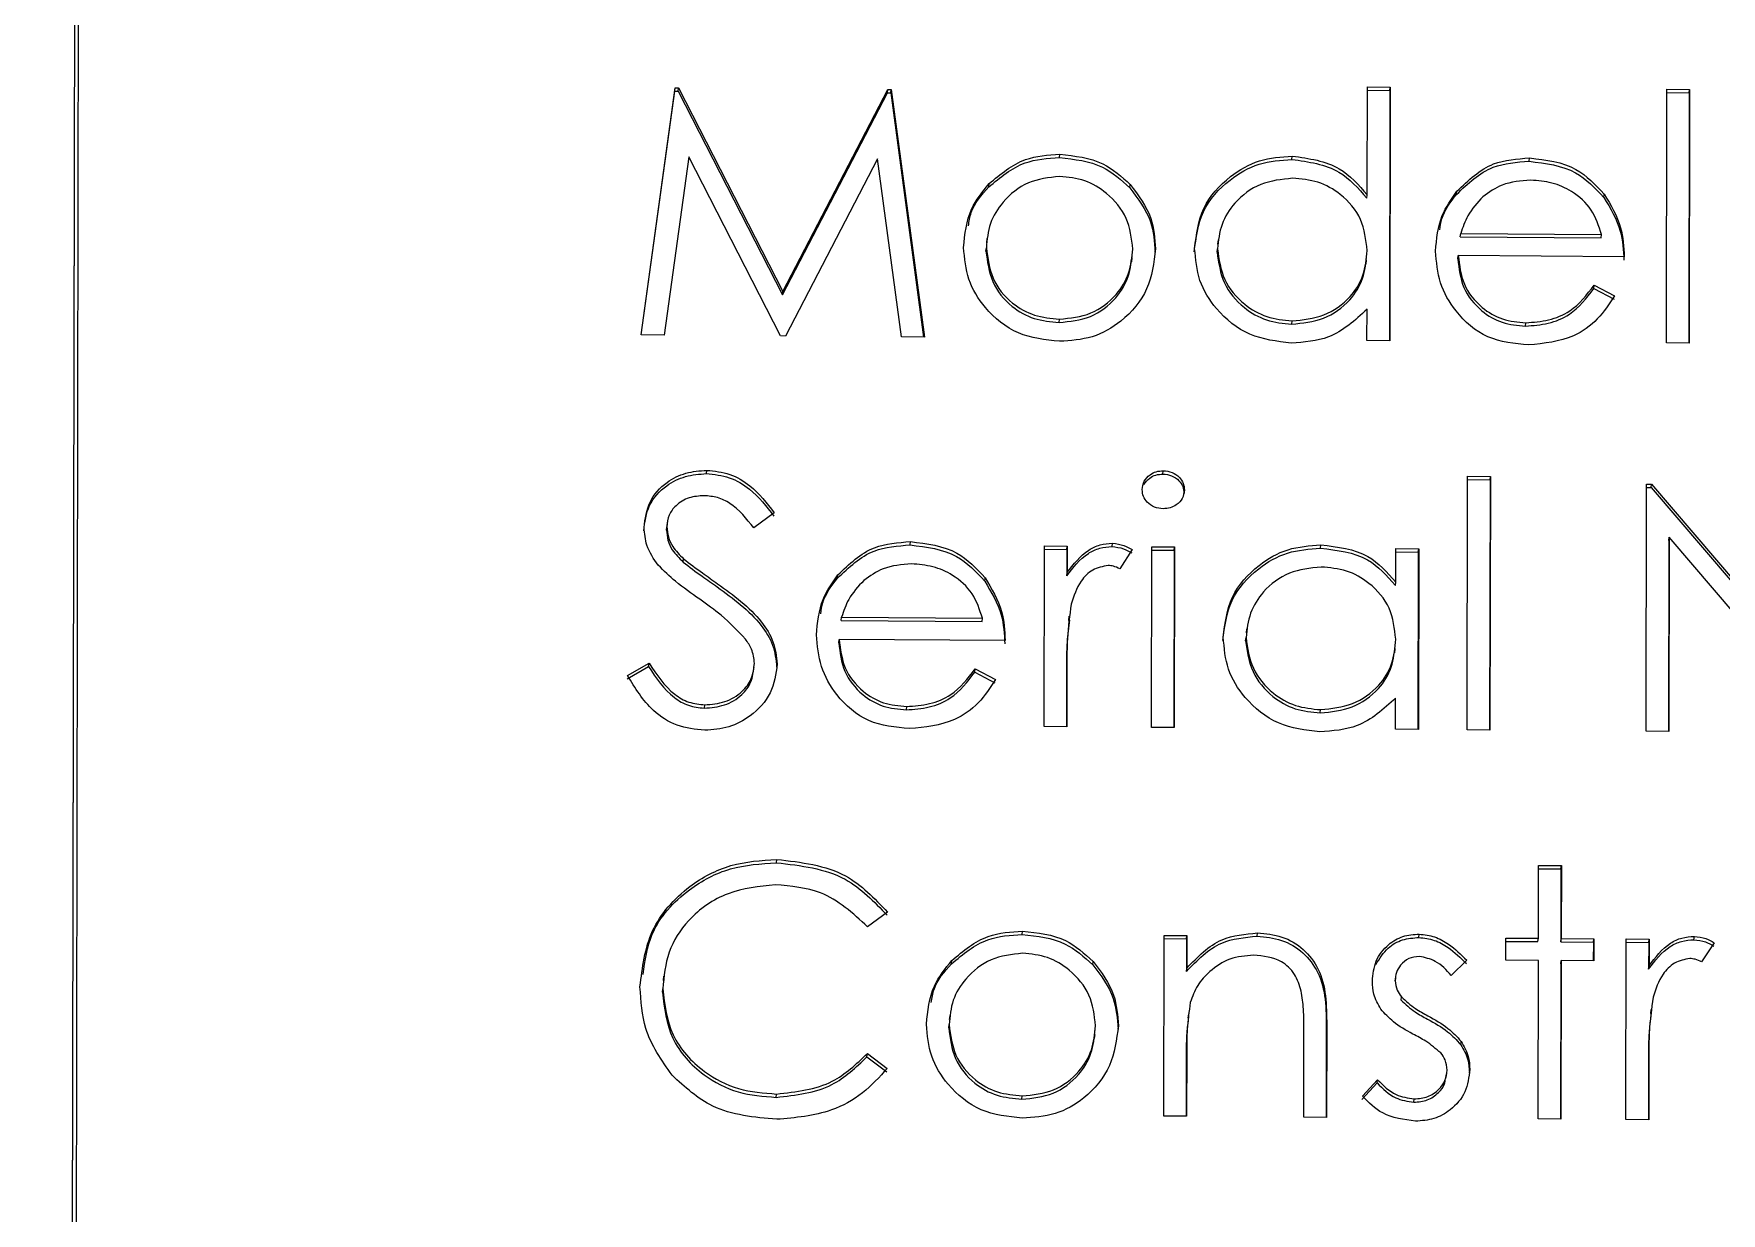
# Model space of a CAD drawing. Extents: x 766778 to 845620, y 133762 to 209800.
# Drawn here: x 788339.56 to 788362.82, y 190724.22 to 190740.47 of the extents above; entities that cross this region are included whole.
import ezdxf

# ---------------------------------------------------------------- set-up
doc = ezdxf.new("R2010")
doc.units = 0
doc.header["$MEASUREMENT"] = 0
doc.layers.get('0').update_dxf_attribs({"color": 1, "linetype": 'CONTINUOUS'})

# ---------------------------------------------------------------- blocks, each defined once
blk = doc.blocks.new('fifui')
at = {"color": 252, "linetype": 'Continuous', "lineweight": 5}
for p, q in [((405058.094, -8170.138), (405058.094, -8581.285)), ((405058.147, -8237.814), (405058.147, -8344.884)), ((405058.094, -8238.273), (405058.094, -8345.343)), ((405065.913, -8273.389), (405066.375, -8269.985)), ((405066.37, -8270.031), (405066.375, -8269.985)), ((405066.375, -8269.985), (405066.42, -8269.985)), ((405066.415, -8270.031), (405066.42, -8269.985)), ((405066.42, -8269.985), (405067.865, -8272.789)), ((405075.916, -8269.955), (405076.23, -8269.957)), ((405075.916, -8271.441), (405075.916, -8269.955)), ((405076.225, -8270.002), (405076.23, -8269.957)), ((405076.23, -8269.957), (405076.23, -8273.451)), ((405080.043, -8269.979), (405080.357, -8269.981)), ((405080.043, -8273.474), (405080.043, -8269.979)), ((405080.352, -8270.027), (405080.357, -8269.981)), ((405080.357, -8269.981), (405080.357, -8273.475)), ((405065.914, -8273.389), (405066.37, -8270.031)), ((405066.37, -8270.031), (405066.415, -8270.031)), ((405066.415, -8270.031), (405067.859, -8272.835)), ((405067.859, -8272.835), (405069.3, -8270.048)), ((405067.865, -8272.789), (405069.306, -8270.002)), ((405069.3, -8270.048), (405069.306, -8270.002)), ((405069.3, -8270.048), (405069.346, -8270.048)), ((405069.306, -8270.002), (405069.351, -8270.003)), ((405069.346, -8270.048), (405069.351, -8270.003)), ((405069.346, -8270.048), (405069.804, -8273.412)), ((405069.351, -8270.003), (405069.816, -8273.412)), ((405075.916, -8270.001), (405076.225, -8270.002)), ((405076.225, -8270.002), (405076.225, -8273.451)), ((405080.043, -8270.025), (405080.352, -8270.027)), ((405080.352, -8270.027), (405080.352, -8273.475)), ((405071.674, -8270.936), (405071.679, -8270.89)), ((405074.877, -8270.955), (405074.882, -8270.909)), ((405066.564, -8270.936), (405066.229, -8273.391)), ((405067.832, -8273.4), (405066.564, -8270.936)), ((405069.165, -8270.957), (405067.902, -8273.401)), ((405069.5, -8273.41), (405069.165, -8270.957)), ((405078.147, -8270.975), (405078.152, -8270.929)), ((405070.699, -8271.342), (405070.705, -8271.296)), ((405072.645, -8271.352), (405072.65, -8271.306)), ((405075.911, -8271.487), (405075.916, -8271.441)), ((405077.147, -8271.433), (405077.153, -8271.387)), ((405079.176, -8271.471), (405079.182, -8271.425)), ((405070.676, -8272.054), (405070.669, -8272.111)), ((405073.861, -8272.066), (405073.854, -8272.123)), ((405077.2, -8272.017), (405077.205, -8271.972)), ((405077.2, -8272.017), (405079.141, -8272.029)), ((405077.205, -8271.972), (405079.146, -8271.983)), ((405079.141, -8272.029), (405079.146, -8271.983)), ((405070.663, -8272.227), (405070.668, -8272.181)), ((405072.995, -8272.239), (405073.001, -8272.193)), ((405073.848, -8272.234), (405073.853, -8272.188)), ((405077.167, -8272.323), (405077.172, -8272.277)), ((405079.46, -8272.291), (405077.172, -8272.277)), ((405072.673, -8272.37), (405072.679, -8272.313)), ((405075.902, -8272.395), (405075.909, -8272.338)), ((405079.041, -8272.727), (405079.046, -8272.681)), ((405079.041, -8272.727), (405079.32, -8272.872)), ((405079.046, -8272.681), (405079.325, -8272.826)), ((405067.859, -8272.835), (405067.865, -8272.789)), ((405071.672, -8273.207), (405071.677, -8273.161)), ((405074.878, -8273.226), (405074.883, -8273.181)), ((405075.916, -8273.449), (405075.916, -8273.018)), ((405078.1, -8273.246), (405078.105, -8273.2)), ((405066.229, -8273.391), (405065.913, -8273.389)), ((405067.902, -8273.401), (405067.832, -8273.4)), ((405069.816, -8273.412), (405069.5, -8273.41)), ((405076.23, -8273.451), (405075.916, -8273.449)), ((405080.357, -8273.475), (405080.043, -8273.474)), ((405066.815, -8275.299), (405066.82, -8275.254)), ((405073.106, -8275.293), (405073.111, -8275.248)), ((405077.307, -8275.317), (405077.621, -8275.318)), ((405077.307, -8278.811), (405077.307, -8275.317)), ((405077.616, -8275.364), (405077.621, -8275.318)), ((405077.621, -8275.318), (405077.621, -8278.813)), ((405073.399, -8275.559), (405073.404, -8275.513)), ((405077.307, -8275.362), (405077.616, -8275.364)), ((405077.616, -8275.364), (405077.616, -8278.812)), ((405079.774, -8275.419), (405079.84, -8275.419)), ((405079.774, -8278.825), (405079.774, -8275.419)), ((405079.774, -8275.465), (405079.835, -8275.465)), ((405079.835, -8275.465), (405079.84, -8275.419)), ((405079.835, -8275.465), (405082.146, -8278.16)), ((405079.84, -8275.419), (405082.151, -8278.114)), ((405066.267, -8276.077), (405066.272, -8276.031)), ((405066.277, -8275.969), (405066.271, -8276.027)), ((405067.752, -8275.836), (405067.469, -8276.044)), ((405069.624, -8276.277), (405069.629, -8276.231)), ((405072.408, -8276.294), (405072.413, -8276.248)), ((405075.28, -8276.311), (405075.285, -8276.265)), ((405080.083, -8276.198), (405080.088, -8276.152)), ((405080.083, -8276.198), (405080.083, -8278.827)), ((405082.394, -8278.841), (405080.088, -8276.152)), ((405080.088, -8276.152), (405080.088, -8278.827)), ((405066.498, -8276.518), (405066.503, -8276.473)), ((405071.475, -8276.286), (405071.789, -8276.288)), ((405071.475, -8278.776), (405071.475, -8276.286)), ((405071.475, -8276.332), (405071.784, -8276.334)), ((405071.784, -8276.334), (405071.789, -8276.288)), ((405071.784, -8276.334), (405071.784, -8276.7)), ((405071.789, -8276.288), (405071.789, -8276.654)), ((405072.687, -8276.335), (405072.514, -8276.599)), ((405072.956, -8276.295), (405073.27, -8276.297)), ((405072.956, -8278.785), (405072.956, -8276.295)), ((405072.956, -8276.341), (405073.265, -8276.343)), ((405073.265, -8276.343), (405073.27, -8276.297)), ((405073.265, -8276.343), (405073.265, -8278.786)), ((405073.27, -8276.297), (405073.27, -8278.786)), ((405076.32, -8276.315), (405076.634, -8276.317)), ((405076.32, -8276.776), (405076.32, -8276.315)), ((405076.32, -8276.361), (405076.629, -8276.363)), ((405076.629, -8276.363), (405076.634, -8276.317)), ((405076.629, -8276.363), (405076.629, -8278.807)), ((405076.634, -8276.317), (405076.634, -8278.807)), ((405068.625, -8276.735), (405068.63, -8276.689)), ((405070.654, -8276.773), (405070.659, -8276.727)), ((405071.784, -8276.7), (405071.789, -8276.654)), ((405076.315, -8276.822), (405076.32, -8276.776)), ((405068.677, -8277.32), (405068.682, -8277.274)), ((405068.677, -8277.32), (405070.618, -8277.331)), ((405068.682, -8277.274), (405070.623, -8277.286)), ((405070.618, -8277.331), (405070.623, -8277.286)), ((405071.816, -8277.256), (405071.81, -8277.313)), ((405074.264, -8277.422), (405074.258, -8277.479)), ((405068.644, -8277.625), (405068.65, -8277.579)), ((405070.937, -8277.593), (405068.65, -8277.579)), ((405074.251, -8277.59), (405074.257, -8277.544)), ((405076.306, -8277.751), (405076.312, -8277.693)), ((405065.729, -8278.13), (405066.024, -8277.959)), ((405065.734, -8278.084), (405066.03, -8277.913)), ((405066.024, -8277.959), (405066.03, -8277.913)), ((405067.792, -8277.965), (405067.797, -8277.919)), ((405070.518, -8278.03), (405070.524, -8277.984)), ((405070.518, -8278.03), (405070.797, -8278.174)), ((405070.524, -8277.984), (405070.803, -8278.128)), ((405071.784, -8277.987), (405071.784, -8278.777)), ((405071.789, -8277.941), (405071.789, -8278.778)), ((405066.793, -8278.531), (405066.798, -8278.485)), ((405069.577, -8278.548), (405069.582, -8278.502)), ((405075.282, -8278.582), (405075.287, -8278.536)), ((405076.32, -8278.805), (405076.32, -8278.374)), ((405071.789, -8278.778), (405071.475, -8278.776)), ((405073.27, -8278.786), (405072.956, -8278.785)), ((405076.634, -8278.807), (405076.32, -8278.805)), ((405077.621, -8278.813), (405077.307, -8278.811)), ((405080.088, -8278.827), (405079.774, -8278.825)), ((405067.791, -8280.659), (405067.796, -8280.613)), ((405078.294, -8280.676), (405078.608, -8280.678)), ((405078.294, -8281.68), (405078.294, -8280.676)), ((405078.602, -8280.724), (405078.608, -8280.678)), ((405078.608, -8280.678), (405078.608, -8281.682)), ((405078.294, -8280.722), (405078.602, -8280.724)), ((405078.602, -8280.724), (405078.602, -8281.728)), ((405069.322, -8281.335), (405069.048, -8281.538)), ((405071.18, -8281.64), (405071.185, -8281.594)), ((405074.417, -8281.659), (405074.422, -8281.614)), ((405073.135, -8281.65), (405073.449, -8281.651)), ((405073.135, -8284.139), (405073.135, -8281.65)), ((405073.135, -8281.695), (405073.444, -8281.697)), ((405073.444, -8281.697), (405073.449, -8281.651)), ((405073.444, -8281.697), (405073.444, -8282.146)), ((405073.449, -8281.651), (405073.449, -8282.1)), ((405076.647, -8281.673), (405076.652, -8281.627)), ((405077.845, -8281.984), (405077.845, -8281.678)), ((405077.845, -8281.678), (405078.294, -8281.68)), ((405077.845, -8281.724), (405078.288, -8281.726)), ((405078.288, -8281.726), (405078.294, -8281.68)), ((405078.602, -8281.728), (405078.608, -8281.682)), ((405078.602, -8281.728), (405079.051, -8281.731)), ((405078.608, -8281.682), (405079.056, -8281.685)), ((405079.051, -8281.731), (405079.056, -8281.685)), ((405079.051, -8281.731), (405079.051, -8281.991)), ((405079.056, -8281.685), (405079.056, -8281.991)), ((405079.505, -8281.688), (405079.819, -8281.69)), ((405079.505, -8284.177), (405079.505, -8281.688)), ((405079.505, -8281.734), (405079.814, -8281.735)), ((405079.814, -8281.735), (405079.819, -8281.69)), ((405079.814, -8281.735), (405079.814, -8282.102)), ((405079.819, -8281.69), (405079.819, -8282.056)), ((405080.437, -8281.696), (405080.443, -8281.65)), ((405080.716, -8281.737), (405080.544, -8282)), ((405070.206, -8282.046), (405070.211, -8282)), ((405072.152, -8282.056), (405072.157, -8282.01)), ((405077.307, -8281.985), (405077.094, -8282.197)), ((405078.294, -8281.986), (405077.845, -8281.984)), ((405078.294, -8284.17), (405078.294, -8281.986)), ((405078.602, -8282.034), (405078.608, -8281.988)), ((405078.602, -8282.034), (405078.602, -8284.172)), ((405078.608, -8281.988), (405078.608, -8284.172)), ((405079.056, -8281.991), (405078.608, -8281.988)), ((405079.814, -8282.102), (405079.819, -8282.056)), ((405066.237, -8282.225), (405066.23, -8282.282)), ((405073.444, -8282.146), (405073.449, -8282.1)), ((405076.324, -8282.216), (405076.317, -8282.273)), ((405066.222, -8282.443), (405066.227, -8282.398)), ((405076.402, -8282.538), (405076.407, -8282.492)), ((405070.182, -8282.758), (405070.176, -8282.815)), ((405073.471, -8282.729), (405073.464, -8282.786)), ((405079.846, -8282.658), (405079.839, -8282.715)), ((405070.169, -8282.931), (405070.175, -8282.885)), ((405072.502, -8282.943), (405072.507, -8282.897)), ((405075.064, -8284.151), (405075.064, -8282.98)), ((405075.373, -8282.927), (405075.373, -8284.153)), ((405075.378, -8282.881), (405075.378, -8284.153)), ((405072.179, -8283.074), (405072.186, -8283.017)), ((405073.449, -8283.241), (405073.449, -8284.141)), ((405077.227, -8283.149), (405077.233, -8283.103)), ((405069.042, -8283.331), (405069.048, -8283.285)), ((405069.042, -8283.331), (405069.317, -8283.535)), ((405069.048, -8283.285), (405069.322, -8283.489)), ((405073.444, -8283.287), (405073.444, -8284.141)), ((405079.814, -8283.388), (405079.814, -8284.179)), ((405079.819, -8283.343), (405079.819, -8284.179)), ((405075.866, -8283.908), (405076.074, -8283.678)), ((405075.871, -8283.862), (405076.08, -8283.633)), ((405076.074, -8283.678), (405076.08, -8283.633)), ((405077.028, -8283.6), (405077.035, -8283.543)), ((405077.346, -8283.535), (405077.352, -8283.489)), ((405067.793, -8283.891), (405067.798, -8283.845)), ((405071.179, -8283.911), (405071.184, -8283.865)), ((405076.581, -8283.944), (405076.586, -8283.898)), ((405073.449, -8284.141), (405073.135, -8284.139)), ((405075.378, -8284.153), (405075.064, -8284.151)), ((405078.608, -8284.172), (405078.294, -8284.17)), ((405079.819, -8284.179), (405079.505, -8284.177))]:
    blk.add_line(p, q, dxfattribs=at)
for points, knots in [([(405070.705, -8271.296), (405070.863, -8271.164), (405071.145, -8270.927), (405071.515, -8270.901), (405071.679, -8270.89)], [0, 0, 0, 0, 0.558882, 1, 1, 1, 1]), ([(405071.679, -8270.89), (405071.886, -8270.912), (405072.257, -8270.952), (405072.53, -8271.198), (405072.65, -8271.306)], [0, 0, 0, 0, 0.5591712, 1, 1, 1, 1]), ([(405073.539, -8272.183), (405073.563, -8271.992), (405073.612, -8271.611), (405073.982, -8271.198), (405074.42, -8270.945), (405074.728, -8270.921), (405074.882, -8270.909)], [0, 0, 0, 0, 0.279413, 0.559193, 0.779548, 1, 1, 1, 1]), ([(405074.882, -8270.909), (405075.113, -8270.941), (405075.527, -8270.999), (405075.797, -8271.306), (405075.916, -8271.441)], [0, 0, 0, 0, 0.558431, 1, 1, 1, 1]), ([(405070.699, -8271.342), (405070.857, -8271.21), (405071.14, -8270.973), (405071.51, -8270.947), (405071.674, -8270.936)], [0, 0, 0, 0, 0.558885, 1, 1, 1, 1]), ([(405071.674, -8270.936), (405071.881, -8270.958), (405072.252, -8270.998), (405072.525, -8271.244), (405072.645, -8271.352)], [0, 0, 0, 0, 0.559189, 1, 1, 1, 1]), ([(405073.534, -8272.229), (405073.558, -8272.038), (405073.607, -8271.657), (405073.977, -8271.244), (405074.414, -8270.991), (405074.723, -8270.967), (405074.877, -8270.955)], [0, 0, 0, 0, 0.279415, 0.55919, 0.779549, 1, 1, 1, 1]), ([(405074.877, -8270.955), (405075.108, -8270.987), (405075.522, -8271.045), (405075.792, -8271.351), (405075.911, -8271.487)], [0, 0, 0, 0, 0.558426, 1, 1, 1, 1]), ([(405077.147, -8271.433), (405077.304, -8271.283), (405077.585, -8271.016), (405077.975, -8270.987), (405078.147, -8270.975)], [0, 0, 0, 0, 0.558576, 1, 1, 1, 1]), ([(405077.153, -8271.387), (405077.31, -8271.238), (405077.591, -8270.97), (405077.98, -8270.942), (405078.152, -8270.929)], [0, 0, 0, 0, 0.558583, 1, 1, 1, 1]), ([(405078.147, -8270.975), (405078.374, -8271.002), (405078.781, -8271.05), (405079.055, -8271.342), (405079.176, -8271.471)], [0, 0, 0, 0, 0.558914, 1, 1, 1, 1]), ([(405078.152, -8270.929), (405078.379, -8270.956), (405078.786, -8271.004), (405079.061, -8271.296), (405079.182, -8271.425)], [0, 0, 0, 0, 0.558914, 1, 1, 1, 1]), ([(405070.354, -8272.177), (405070.373, -8271.994), (405070.406, -8271.666), (405070.613, -8271.41), (405070.705, -8271.296)], [0, 0, 0, 0, 0.559285, 1, 1, 1, 1]), ([(405070.421, -8271.877), (405070.43, -8271.815), (405070.461, -8271.612), (405070.601, -8271.453), (405070.699, -8271.342)], [0, 0, 0, 0, 0.304258, 1, 1, 1, 1]), ([(405071.677, -8271.196), (405071.528, -8271.213), (405071.229, -8271.246), (405070.902, -8271.516), (405070.698, -8271.838), (405070.678, -8272.067), (405070.668, -8272.181)], [0, 0, 0, 0, 0.279479, 0.559254, 0.779548, 1, 1, 1, 1]), ([(405072.687, -8272.194), (405072.669, -8272.048), (405072.635, -8271.756), (405072.359, -8271.434), (405072.03, -8271.229), (405071.795, -8271.207), (405071.677, -8271.196)], [0, 0, 0, 0, 0.279582, 0.559395, 0.779649, 1, 1, 1, 1]), ([(405072.645, -8271.352), (405072.758, -8271.501), (405072.96, -8271.767), (405072.985, -8272.095), (405072.995, -8272.239)], [0, 0, 0, 0, 0.559214, 1, 1, 1, 1]), ([(405072.65, -8271.306), (405072.763, -8271.455), (405072.965, -8271.722), (405072.99, -8272.049), (405073.001, -8272.193)], [0, 0, 0, 0, 0.559215, 1, 1, 1, 1]), ([(405074.886, -8271.215), (405074.736, -8271.231), (405074.436, -8271.263), (405074.096, -8271.521), (405073.891, -8271.845), (405073.866, -8272.074), (405073.853, -8272.188)], [0, 0, 0, 0, 0.279768, 0.559287, 0.779719, 1, 1, 1, 1]), ([(405075.916, -8272.209), (405075.9, -8272.062), (405075.866, -8271.766), (405075.583, -8271.44), (405075.243, -8271.245), (405075.005, -8271.225), (405074.886, -8271.215)], [0, 0, 0, 0, 0.279653, 0.559212, 0.77949, 1, 1, 1, 1]), ([(405078.168, -8271.235), (405078.033, -8271.246), (405077.79, -8271.265), (405077.595, -8271.403), (405077.509, -8271.464)], [0, 0, 0, 0, 0.559463, 1, 1, 1, 1]), ([(405079.146, -8271.983), (405079.108, -8271.865), (405079.031, -8271.629), (405078.762, -8271.391), (405078.465, -8271.259), (405078.267, -8271.243), (405078.168, -8271.235)], [0, 0, 0, 0, 0.2801384, 0.559189, 0.7796008, 1, 1, 1, 1]), ([(405076.858, -8272.217), (405076.874, -8272.047), (405076.902, -8271.745), (405077.076, -8271.497), (405077.153, -8271.387)], [0, 0, 0, 0, 0.559433, 1, 1, 1, 1]), ([(405076.917, -8271.924), (405076.924, -8271.872), (405076.949, -8271.69), (405077.065, -8271.54), (405077.147, -8271.433)], [0, 0, 0, 0, 0.281863, 1, 1, 1, 1]), ([(405077.509, -8271.464), (405077.433, -8271.548), (405077.297, -8271.698), (405077.233, -8271.888), (405077.205, -8271.972)], [0, 0, 0, 0, 0.558794, 1, 1, 1, 1]), ([(405079.176, -8271.471), (405079.268, -8271.621), (405079.43, -8271.89), (405079.447, -8272.2), (405079.455, -8272.337)], [0, 0, 0, 0, 0.558892, 1, 1, 1, 1]), ([(405079.182, -8271.425), (405079.273, -8271.576), (405079.436, -8271.844), (405079.453, -8272.154), (405079.46, -8272.291)], [0, 0, 0, 0, 0.558892, 1, 1, 1, 1]), ([(405071.679, -8273.467), (405071.483, -8273.447), (405071.091, -8273.406), (405070.66, -8273.05), (405070.396, -8272.625), (405070.368, -8272.327), (405070.354, -8272.177)], [0, 0, 0, 0, 0.279781, 0.559182, 0.779594, 1, 1, 1, 1]), ([(405070.663, -8272.227), (405070.682, -8272.371), (405070.719, -8272.659), (405070.986, -8272.987), (405071.323, -8273.175), (405071.556, -8273.196), (405071.672, -8273.207)], [0, 0, 0, 0, 0.279618, 0.559168, 0.779515, 1, 1, 1, 1]), ([(405070.668, -8272.181), (405070.687, -8272.325), (405070.724, -8272.613), (405070.991, -8272.941), (405071.328, -8273.129), (405071.561, -8273.15), (405071.677, -8273.161)], [0, 0, 0, 0, 0.2796234, 0.5591709, 0.7795166, 1, 1, 1, 1]), ([(405071.672, -8273.207), (405071.82, -8273.192), (405072.117, -8273.161), (405072.452, -8272.903), (405072.647, -8272.579), (405072.67, -8272.352), (405072.681, -8272.239)], [0, 0, 0, 0, 0.279741, 0.559116, 0.779599, 1, 1, 1, 1]), ([(405071.677, -8273.161), (405071.826, -8273.146), (405072.122, -8273.115), (405072.457, -8272.857), (405072.653, -8272.533), (405072.675, -8272.307), (405072.687, -8272.194)], [0, 0, 0, 0, 0.279752, 0.559114, 0.779612, 1, 1, 1, 1]), ([(405073.001, -8272.193), (405072.977, -8272.382), (405072.929, -8272.761), (405072.576, -8273.184), (405072.139, -8273.436), (405071.832, -8273.457), (405071.679, -8273.467)], [0, 0, 0, 0, 0.279523, 0.559379, 0.779507, 1, 1, 1, 1]), ([(405074.872, -8273.486), (405074.675, -8273.463), (405074.282, -8273.416), (405073.847, -8273.061), (405073.579, -8272.634), (405073.552, -8272.333), (405073.539, -8272.183)], [0, 0, 0, 0, 0.279576, 0.559336, 0.779588, 1, 1, 1, 1]), ([(405073.848, -8272.234), (405073.869, -8272.38), (405073.911, -8272.671), (405074.187, -8272.997), (405074.525, -8273.191), (405074.76, -8273.215), (405074.878, -8273.226)], [0, 0, 0, 0, 0.279427, 0.559143, 0.779566, 1, 1, 1, 1]), ([(405073.853, -8272.188), (405073.874, -8272.334), (405073.916, -8272.625), (405074.192, -8272.951), (405074.53, -8273.145), (405074.765, -8273.169), (405074.883, -8273.181)], [0, 0, 0, 0, 0.279433, 0.559149, 0.779575, 1, 1, 1, 1]), ([(405074.878, -8273.226), (405075.028, -8273.21), (405075.327, -8273.176), (405075.677, -8272.929), (405075.88, -8272.6), (405075.901, -8272.37), (405075.911, -8272.255)], [0, 0, 0, 0, 0.2798197, 0.559381, 0.7795998, 1, 1, 1, 1]), ([(405074.883, -8273.181), (405075.033, -8273.164), (405075.333, -8273.13), (405075.682, -8272.883), (405075.885, -8272.555), (405075.906, -8272.325), (405075.916, -8272.209)], [0, 0, 0, 0, 0.279826, 0.559387, 0.779605, 1, 1, 1, 1]), ([(405078.144, -8273.506), (405077.95, -8273.488), (405077.561, -8273.451), (405077.143, -8273.085), (405076.9, -8272.659), (405076.872, -8272.364), (405076.858, -8272.217)], [0, 0, 0, 0, 0.279884, 0.558858, 0.779462, 1, 1, 1, 1]), ([(405077.172, -8272.277), (405077.188, -8272.412), (405077.22, -8272.682), (405077.468, -8272.988), (405077.778, -8273.172), (405077.996, -8273.191), (405078.105, -8273.2)], [0, 0, 0, 0, 0.27996, 0.559355, 0.779521, 1, 1, 1, 1]), ([(405077.167, -8272.323), (405077.183, -8272.458), (405077.215, -8272.728), (405077.463, -8273.034), (405077.773, -8273.218), (405077.991, -8273.236), (405078.1, -8273.246)], [0, 0, 0, 0, 0.279964, 0.559362, 0.779531, 1, 1, 1, 1]), ([(405078.1, -8273.246), (405078.206, -8273.238), (405078.417, -8273.222), (405078.776, -8273.075), (405078.941, -8272.859), (405079.041, -8272.727)], [0, 0, 0, 0, 0.280534, 0.560961, 1, 1, 1, 1]), ([(405078.105, -8273.2), (405078.211, -8273.192), (405078.422, -8273.176), (405078.781, -8273.029), (405078.946, -8272.813), (405079.046, -8272.681)], [0, 0, 0, 0, 0.280536, 0.560966, 1, 1, 1, 1]), ([(405079.325, -8272.826), (405079.254, -8272.938), (405079.111, -8273.162), (405078.709, -8273.449), (405078.358, -8273.484), (405078.144, -8273.506)], [0, 0, 0, 0, 0.2809182, 0.5614096, 1, 1, 1, 1]), ([(405075.916, -8273.018), (405075.751, -8273.17), (405075.454, -8273.443), (405075.05, -8273.473), (405074.872, -8273.486)], [0, 0, 0, 0, 0.558767, 1, 1, 1, 1]), ([(405065.953, -8276.089), (405065.968, -8275.968), (405065.998, -8275.727), (405066.237, -8275.466), (405066.523, -8275.322), (405066.718, -8275.307), (405066.815, -8275.299)], [0, 0, 0, 0, 0.279548, 0.558801, 0.779374, 1, 1, 1, 1]), ([(405065.958, -8276.043), (405065.973, -8275.923), (405066.004, -8275.681), (405066.243, -8275.42), (405066.528, -8275.276), (405066.723, -8275.261), (405066.82, -8275.254)], [0, 0, 0, 0, 0.279562, 0.558799, 0.779384, 1, 1, 1, 1]), ([(405066.815, -8275.299), (405066.923, -8275.31), (405067.138, -8275.332), (405067.475, -8275.535), (405067.644, -8275.75), (405067.747, -8275.882)], [0, 0, 0, 0, 0.279752, 0.559503, 1, 1, 1, 1]), ([(405066.82, -8275.254), (405066.928, -8275.264), (405067.143, -8275.286), (405067.481, -8275.489), (405067.649, -8275.704), (405067.752, -8275.836)], [0, 0, 0, 0, 0.279756, 0.55951, 1, 1, 1, 1]), ([(405072.821, -8275.509), (405072.827, -8275.469), (405072.838, -8275.389), (405072.92, -8275.305), (405073.014, -8275.255), (405073.079, -8275.25), (405073.111, -8275.248)], [0, 0, 0, 0, 0.27928, 0.558886, 0.779442, 1, 1, 1, 1]), ([(405072.845, -8275.44), (405072.869, -8275.407), (405072.913, -8275.35), (405073.009, -8275.301), (405073.074, -8275.296), (405073.106, -8275.293)], [0, 0, 0, 0, 0.387992, 0.694014, 1, 1, 1, 1]), ([(405073.106, -8275.293), (405073.148, -8275.298), (405073.231, -8275.307), (405073.327, -8275.376), (405073.389, -8275.463), (405073.396, -8275.527), (405073.399, -8275.559)], [0, 0, 0, 0, 0.279865, 0.559861, 0.779897, 1, 1, 1, 1]), ([(405073.111, -8275.248), (405073.153, -8275.252), (405073.236, -8275.261), (405073.332, -8275.33), (405073.394, -8275.417), (405073.401, -8275.481), (405073.404, -8275.513)], [0, 0, 0, 0, 0.2798704, 0.5598692, 0.7799135, 1, 1, 1, 1]), ([(405073.111, -8275.772), (405073.07, -8275.767), (405072.988, -8275.758), (405072.894, -8275.69), (405072.832, -8275.604), (405072.825, -8275.541), (405072.821, -8275.509)], [0, 0, 0, 0, 0.279781, 0.559694, 0.77991, 1, 1, 1, 1]), ([(405073.404, -8275.513), (405073.398, -8275.553), (405073.386, -8275.633), (405073.302, -8275.716), (405073.209, -8275.765), (405073.144, -8275.77), (405073.111, -8275.772)], [0, 0, 0, 0, 0.279173, 0.558878, 0.77936, 1, 1, 1, 1]), ([(405066.785, -8275.603), (405066.714, -8275.608), (405066.572, -8275.617), (405066.401, -8275.723), (405066.289, -8275.868), (405066.278, -8275.977), (405066.272, -8276.031)], [0, 0, 0, 0, 0.280274, 0.559938, 0.779915, 1, 1, 1, 1]), ([(405067.469, -8276.044), (405067.37, -8275.92), (405067.232, -8275.747), (405066.973, -8275.618), (405066.848, -8275.608), (405066.785, -8275.603)], [0, 0, 0, 0, 0.55983, 0.779854, 1, 1, 1, 1]), ([(405066.272, -8276.031), (405066.276, -8276.079), (405066.284, -8276.174), (405066.36, -8276.331), (405066.449, -8276.419), (405066.503, -8276.473)], [0, 0, 0, 0, 0.279948, 0.559783, 1, 1, 1, 1]), ([(405066.154, -8276.563), (405066.092, -8276.475), (405065.982, -8276.316), (405065.965, -8276.127), (405065.958, -8276.043)], [0, 0, 0, 0, 0.5598503, 1, 1, 1, 1]), ([(405066.267, -8276.077), (405066.271, -8276.124), (405066.279, -8276.22), (405066.355, -8276.377), (405066.443, -8276.465), (405066.498, -8276.518)], [0, 0, 0, 0, 0.2799401, 0.5597733, 1, 1, 1, 1]), ([(405068.63, -8276.689), (405068.787, -8276.54), (405069.068, -8276.272), (405069.457, -8276.244), (405069.629, -8276.231)], [0, 0, 0, 0, 0.558583, 1, 1, 1, 1]), ([(405069.629, -8276.231), (405069.857, -8276.258), (405070.263, -8276.307), (405070.538, -8276.599), (405070.659, -8276.727)], [0, 0, 0, 0, 0.558913, 1, 1, 1, 1]), ([(405071.789, -8276.654), (405071.877, -8276.538), (405072, -8276.376), (405072.24, -8276.262), (405072.356, -8276.253), (405072.413, -8276.248)], [0, 0, 0, 0, 0.558786, 0.779487, 1, 1, 1, 1]), ([(405072.413, -8276.248), (405072.468, -8276.255), (405072.565, -8276.267), (405072.649, -8276.314), (405072.687, -8276.335)], [0, 0, 0, 0, 0.559241, 1, 1, 1, 1]), ([(405073.943, -8277.539), (405073.967, -8277.348), (405074.016, -8276.967), (405074.386, -8276.554), (405074.823, -8276.301), (405075.131, -8276.277), (405075.285, -8276.265)], [0, 0, 0, 0, 0.279414, 0.559195, 0.779548, 1, 1, 1, 1]), ([(405075.285, -8276.265), (405075.516, -8276.292), (405075.929, -8276.34), (405076.2, -8276.642), (405076.32, -8276.776)], [0, 0, 0, 0, 0.559062, 1, 1, 1, 1]), ([(405066.503, -8276.473), (405066.589, -8276.538), (405066.743, -8276.656), (405066.903, -8276.766), (405066.973, -8276.815)], [0, 0, 0, 0, 0.559904, 1, 1, 1, 1]), ([(405068.625, -8276.735), (405068.782, -8276.586), (405069.063, -8276.318), (405069.452, -8276.29), (405069.624, -8276.277)], [0, 0, 0, 0, 0.558576, 1, 1, 1, 1]), ([(405069.624, -8276.277), (405069.851, -8276.304), (405070.258, -8276.352), (405070.533, -8276.644), (405070.654, -8276.773)], [0, 0, 0, 0, 0.558919, 1, 1, 1, 1]), ([(405071.784, -8276.7), (405071.872, -8276.584), (405071.995, -8276.422), (405072.235, -8276.308), (405072.35, -8276.299), (405072.408, -8276.294)], [0, 0, 0, 0, 0.558789, 0.779478, 1, 1, 1, 1]), ([(405072.408, -8276.294), (405072.462, -8276.3), (405072.559, -8276.312), (405072.644, -8276.36), (405072.681, -8276.381)], [0, 0, 0, 0, 0.559216, 1, 1, 1, 1]), ([(405073.937, -8277.585), (405073.962, -8277.394), (405074.01, -8277.013), (405074.381, -8276.6), (405074.818, -8276.347), (405075.126, -8276.323), (405075.28, -8276.311)], [0, 0, 0, 0, 0.279413, 0.559193, 0.779548, 1, 1, 1, 1]), ([(405075.28, -8276.311), (405075.511, -8276.338), (405075.924, -8276.386), (405076.195, -8276.688), (405076.315, -8276.822)], [0, 0, 0, 0, 0.559063, 1, 1, 1, 1]), ([(405066.727, -8277.03), (405066.613, -8276.951), (405066.409, -8276.81), (405066.232, -8276.638), (405066.154, -8276.563)], [0, 0, 0, 0, 0.560404, 1, 1, 1, 1]), ([(405066.498, -8276.518), (405066.584, -8276.584), (405066.738, -8276.702), (405066.898, -8276.812), (405066.968, -8276.86)], [0, 0, 0, 0, 0.559905, 1, 1, 1, 1]), ([(405068.336, -8277.519), (405068.351, -8277.35), (405068.379, -8277.048), (405068.553, -8276.799), (405068.63, -8276.689)], [0, 0, 0, 0, 0.559417, 1, 1, 1, 1]), ([(405069.645, -8276.537), (405069.51, -8276.548), (405069.267, -8276.567), (405069.072, -8276.706), (405068.987, -8276.767)], [0, 0, 0, 0, 0.5594636, 1, 1, 1, 1]), ([(405070.623, -8277.286), (405070.585, -8277.167), (405070.508, -8276.932), (405070.24, -8276.693), (405069.942, -8276.562), (405069.744, -8276.545), (405069.645, -8276.537)], [0, 0, 0, 0, 0.280139, 0.559189, 0.779601, 1, 1, 1, 1]), ([(405070.659, -8276.727), (405070.75, -8276.878), (405070.913, -8277.147), (405070.93, -8277.457), (405070.937, -8277.593)], [0, 0, 0, 0, 0.5588909, 1, 1, 1, 1]), ([(405072.354, -8276.553), (405072.28, -8276.569), (405072.131, -8276.599), (405071.941, -8276.799), (405071.882, -8276.977), (405071.846, -8277.087)], [0, 0, 0, 0, 0.2783378, 0.5587773, 1, 1, 1, 1]), ([(405072.514, -8276.599), (405072.486, -8276.586), (405072.434, -8276.562), (405072.378, -8276.556), (405072.354, -8276.553)], [0, 0, 0, 0, 0.560411, 1, 1, 1, 1]), ([(405075.29, -8276.571), (405075.14, -8276.587), (405074.84, -8276.619), (405074.499, -8276.877), (405074.295, -8277.201), (405074.269, -8277.43), (405074.257, -8277.544)], [0, 0, 0, 0, 0.2797647, 0.5592945, 0.7797208, 1, 1, 1, 1]), ([(405076.32, -8277.565), (405076.303, -8277.418), (405076.27, -8277.122), (405075.987, -8276.796), (405075.646, -8276.601), (405075.409, -8276.581), (405075.29, -8276.571)], [0, 0, 0, 0, 0.279665, 0.559211, 0.779489, 1, 1, 1, 1]), ([(405066.968, -8276.86), (405067.187, -8277.02), (405067.493, -8277.242), (405067.753, -8277.654), (405067.779, -8277.861), (405067.792, -8277.965)], [0, 0, 0, 0, 0.560121, 0.780291, 1, 1, 1, 1]), ([(405066.973, -8276.815), (405067.192, -8276.974), (405067.498, -8277.196), (405067.758, -8277.608), (405067.784, -8277.815), (405067.797, -8277.919)], [0, 0, 0, 0, 0.560114, 0.780282, 1, 1, 1, 1]), ([(405068.394, -8277.226), (405068.401, -8277.175), (405068.427, -8276.992), (405068.542, -8276.843), (405068.625, -8276.735)], [0, 0, 0, 0, 0.281869, 1, 1, 1, 1]), ([(405068.987, -8276.767), (405068.91, -8276.85), (405068.774, -8277), (405068.71, -8277.19), (405068.682, -8277.274)], [0, 0, 0, 0, 0.558812, 1, 1, 1, 1]), ([(405070.654, -8276.773), (405070.745, -8276.924), (405070.908, -8277.193), (405070.925, -8277.502), (405070.932, -8277.639)], [0, 0, 0, 0, 0.558897, 1, 1, 1, 1]), ([(405067.358, -8277.577), (405067.25, -8277.464), (405067.057, -8277.262), (405066.828, -8277.101), (405066.727, -8277.03)], [0, 0, 0, 0, 0.559501, 1, 1, 1, 1]), ([(405071.846, -8277.087), (405071.825, -8277.245), (405071.788, -8277.529), (405071.789, -8277.815), (405071.789, -8277.941)], [0, 0, 0, 0, 0.5596402, 1, 1, 1, 1]), ([(405071.822, -8277.309), (405071.809, -8277.409), (405071.781, -8277.634), (405071.783, -8277.861), (405071.784, -8277.987)], [0, 0, 0, 0, 0.444781, 1, 1, 1, 1]), ([(405067.483, -8277.912), (405067.475, -8277.844), (405067.459, -8277.723), (405067.389, -8277.622), (405067.358, -8277.577)], [0, 0, 0, 0, 0.558986, 1, 1, 1, 1]), ([(405069.622, -8278.808), (405069.427, -8278.79), (405069.039, -8278.754), (405068.621, -8278.388), (405068.377, -8277.961), (405068.35, -8277.666), (405068.336, -8277.519)], [0, 0, 0, 0, 0.279891, 0.558859, 0.779463, 1, 1, 1, 1]), ([(405068.644, -8277.625), (405068.66, -8277.76), (405068.693, -8278.03), (405068.94, -8278.337), (405069.25, -8278.52), (405069.468, -8278.539), (405069.577, -8278.548)], [0, 0, 0, 0, 0.279963, 0.559362, 0.779531, 1, 1, 1, 1]), ([(405068.65, -8277.579), (405068.666, -8277.714), (405068.698, -8277.984), (405068.945, -8278.291), (405069.256, -8278.474), (405069.473, -8278.493), (405069.582, -8278.502)], [0, 0, 0, 0, 0.279968, 0.559353, 0.779524, 1, 1, 1, 1]), ([(405075.276, -8278.842), (405075.079, -8278.819), (405074.686, -8278.771), (405074.251, -8278.417), (405073.982, -8277.99), (405073.956, -8277.689), (405073.943, -8277.539)], [0, 0, 0, 0, 0.279578, 0.55933, 0.779595, 1, 1, 1, 1]), ([(405074.251, -8277.59), (405074.273, -8277.735), (405074.315, -8278.027), (405074.59, -8278.353), (405074.929, -8278.547), (405075.164, -8278.57), (405075.282, -8278.582)], [0, 0, 0, 0, 0.2794319, 0.5591476, 0.7795771, 1, 1, 1, 1]), ([(405074.257, -8277.544), (405074.278, -8277.69), (405074.32, -8277.981), (405074.596, -8278.307), (405074.934, -8278.501), (405075.169, -8278.525), (405075.287, -8278.536)], [0, 0, 0, 0, 0.2794292, 0.5591428, 0.7795683, 1, 1, 1, 1]), ([(405075.282, -8278.582), (405075.432, -8278.566), (405075.731, -8278.532), (405076.081, -8278.285), (405076.284, -8277.956), (405076.304, -8277.726), (405076.315, -8277.611)], [0, 0, 0, 0, 0.279826, 0.559387, 0.779605, 1, 1, 1, 1]), ([(405075.287, -8278.536), (405075.437, -8278.52), (405075.736, -8278.486), (405076.086, -8278.239), (405076.289, -8277.91), (405076.31, -8277.68), (405076.32, -8277.565)], [0, 0, 0, 0, 0.279819, 0.559388, 0.779601, 1, 1, 1, 1]), ([(405066.798, -8278.835), (405066.668, -8278.821), (405066.41, -8278.795), (405066.011, -8278.536), (405065.839, -8278.255), (405065.734, -8278.084)], [0, 0, 0, 0, 0.27988, 0.559668, 1, 1, 1, 1]), ([(405066.024, -8277.959), (405066.128, -8278.115), (405066.273, -8278.333), (405066.57, -8278.507), (405066.718, -8278.523), (405066.793, -8278.531)], [0, 0, 0, 0, 0.559324, 0.779775, 1, 1, 1, 1]), ([(405066.03, -8277.913), (405066.134, -8278.069), (405066.279, -8278.287), (405066.575, -8278.462), (405066.724, -8278.478), (405066.798, -8278.485)], [0, 0, 0, 0, 0.559328, 0.779791, 1, 1, 1, 1]), ([(405066.793, -8278.531), (405066.887, -8278.523), (405067.075, -8278.505), (405067.304, -8278.369), (405067.45, -8278.174), (405067.469, -8278.03), (405067.478, -8277.958)], [0, 0, 0, 0, 0.280281, 0.560146, 0.780146, 1, 1, 1, 1]), ([(405066.798, -8278.485), (405066.892, -8278.477), (405067.08, -8278.46), (405067.31, -8278.323), (405067.456, -8278.128), (405067.474, -8277.984), (405067.483, -8277.912)], [0, 0, 0, 0, 0.280279, 0.560145, 0.780162, 1, 1, 1, 1]), ([(405067.797, -8277.919), (405067.778, -8278.058), (405067.739, -8278.337), (405067.459, -8278.632), (405067.136, -8278.81), (405066.91, -8278.827), (405066.798, -8278.835)], [0, 0, 0, 0, 0.279179, 0.559085, 0.779446, 1, 1, 1, 1]), ([(405069.577, -8278.548), (405069.683, -8278.54), (405069.894, -8278.524), (405070.253, -8278.378), (405070.418, -8278.161), (405070.518, -8278.03)], [0, 0, 0, 0, 0.280536, 0.560968, 1, 1, 1, 1]), ([(405069.582, -8278.502), (405069.688, -8278.494), (405069.899, -8278.478), (405070.259, -8278.332), (405070.423, -8278.116), (405070.524, -8277.984)], [0, 0, 0, 0, 0.280523, 0.560966, 1, 1, 1, 1]), ([(405070.803, -8278.128), (405070.731, -8278.24), (405070.589, -8278.465), (405070.187, -8278.751), (405069.836, -8278.787), (405069.622, -8278.808)], [0, 0, 0, 0, 0.28092, 0.561409, 1, 1, 1, 1]), ([(405076.32, -8278.374), (405076.154, -8278.526), (405075.858, -8278.799), (405075.454, -8278.829), (405075.276, -8278.842)], [0, 0, 0, 0, 0.558761, 1, 1, 1, 1]), ([(405065.913, -8282.373), (405065.945, -8282.106), (405066.009, -8281.572), (405066.527, -8280.99), (405067.15, -8280.656), (405067.58, -8280.627), (405067.796, -8280.613)], [0, 0, 0, 0, 0.279512, 0.559081, 0.779371, 1, 1, 1, 1]), ([(405065.957, -8282.202), (405065.982, -8282.011), (405066.044, -8281.555), (405066.524, -8281.037), (405067.144, -8280.701), (405067.575, -8280.673), (405067.791, -8280.659)], [0, 0, 0, 0, 0.218088, 0.521489, 0.760565, 1, 1, 1, 1]), ([(405067.791, -8280.659), (405068.127, -8280.697), (405068.727, -8280.765), (405069.137, -8281.192), (405069.317, -8281.38)], [0, 0, 0, 0, 0.559517, 1, 1, 1, 1]), ([(405067.796, -8280.613), (405068.132, -8280.651), (405068.732, -8280.719), (405069.142, -8281.146), (405069.322, -8281.335)], [0, 0, 0, 0, 0.559518, 1, 1, 1, 1]), ([(405067.776, -8280.962), (405067.553, -8280.986), (405067.106, -8281.033), (405066.585, -8281.399), (405066.275, -8281.884), (405066.243, -8282.226), (405066.227, -8282.398)], [0, 0, 0, 0, 0.279859, 0.559517, 0.779682, 1, 1, 1, 1]), ([(405069.048, -8281.538), (405068.845, -8281.353), (405068.482, -8281.022), (405067.993, -8280.981), (405067.776, -8280.962)], [0, 0, 0, 0, 0.5584365, 1, 1, 1, 1]), ([(405070.211, -8282), (405070.369, -8281.868), (405070.652, -8281.631), (405071.022, -8281.605), (405071.185, -8281.594)], [0, 0, 0, 0, 0.558877, 1, 1, 1, 1]), ([(405071.185, -8281.594), (405071.393, -8281.616), (405071.764, -8281.656), (405072.037, -8281.902), (405072.157, -8282.01)], [0, 0, 0, 0, 0.559177, 1, 1, 1, 1]), ([(405073.449, -8282.1), (405073.598, -8281.945), (405073.865, -8281.666), (405074.252, -8281.63), (405074.422, -8281.614)], [0, 0, 0, 0, 0.559138, 1, 1, 1, 1]), ([(405074.422, -8281.614), (405074.537, -8281.624), (405074.766, -8281.645), (405075.067, -8281.826), (405075.372, -8282.226), (405075.376, -8282.611), (405075.378, -8282.881)], [0, 0, 0, 0, 0.187021, 0.373889, 0.560607, 1, 1, 1, 1]), ([(405070.206, -8282.046), (405070.364, -8281.914), (405070.647, -8281.677), (405071.017, -8281.651), (405071.18, -8281.64)], [0, 0, 0, 0, 0.558888, 1, 1, 1, 1]), ([(405071.18, -8281.64), (405071.388, -8281.662), (405071.759, -8281.702), (405072.031, -8281.948), (405072.152, -8282.056)], [0, 0, 0, 0, 0.559189, 1, 1, 1, 1]), ([(405073.444, -8282.146), (405073.593, -8281.991), (405073.86, -8281.712), (405074.246, -8281.676), (405074.417, -8281.659)], [0, 0, 0, 0, 0.559136, 1, 1, 1, 1]), ([(405074.417, -8281.659), (405074.531, -8281.67), (405074.761, -8281.691), (405075.062, -8281.872), (405075.367, -8282.272), (405075.37, -8282.657), (405075.373, -8282.927)], [0, 0, 0, 0, 0.187022, 0.373889, 0.560612, 1, 1, 1, 1]), ([(405076.006, -8282.276), (405076.015, -8282.181), (405076.034, -8281.991), (405076.204, -8281.773), (405076.422, -8281.643), (405076.575, -8281.632), (405076.652, -8281.627)], [0, 0, 0, 0, 0.2799376, 0.5594401, 0.779613, 1, 1, 1, 1]), ([(405076.055, -8282.045), (405076.105, -8281.963), (405076.194, -8281.818), (405076.418, -8281.69), (405076.57, -8281.678), (405076.647, -8281.673)], [0, 0, 0, 0, 0.388155, 0.693935, 1, 1, 1, 1]), ([(405076.647, -8281.673), (405076.719, -8281.681), (405076.863, -8281.698), (405077.091, -8281.825), (405077.222, -8281.953), (405077.302, -8282.031)], [0, 0, 0, 0, 0.279551, 0.559701, 1, 1, 1, 1]), ([(405076.652, -8281.627), (405076.724, -8281.635), (405076.868, -8281.652), (405077.096, -8281.779), (405077.227, -8281.907), (405077.307, -8281.985)], [0, 0, 0, 0, 0.279568, 0.559716, 1, 1, 1, 1]), ([(405079.814, -8282.102), (405079.901, -8281.986), (405080.024, -8281.823), (405080.264, -8281.71), (405080.38, -8281.7), (405080.437, -8281.696)], [0, 0, 0, 0, 0.558789, 0.779479, 1, 1, 1, 1]), ([(405079.819, -8282.056), (405079.907, -8281.94), (405080.029, -8281.777), (405080.269, -8281.664), (405080.385, -8281.654), (405080.443, -8281.65)], [0, 0, 0, 0, 0.558789, 0.779483, 1, 1, 1, 1]), ([(405080.437, -8281.696), (405080.492, -8281.702), (405080.589, -8281.714), (405080.673, -8281.762), (405080.711, -8281.783)], [0, 0, 0, 0, 0.55928, 1, 1, 1, 1]), ([(405080.443, -8281.65), (405080.497, -8281.656), (405080.594, -8281.668), (405080.679, -8281.716), (405080.716, -8281.737)], [0, 0, 0, 0, 0.559241, 1, 1, 1, 1]), ([(405069.861, -8282.881), (405069.879, -8282.698), (405069.912, -8282.37), (405070.12, -8282.114), (405070.211, -8282)], [0, 0, 0, 0, 0.559291, 1, 1, 1, 1]), ([(405069.928, -8282.581), (405069.937, -8282.519), (405069.967, -8282.316), (405070.108, -8282.157), (405070.206, -8282.046)], [0, 0, 0, 0, 0.304246, 1, 1, 1, 1]), ([(405071.184, -8281.9), (405071.035, -8281.917), (405070.736, -8281.95), (405070.408, -8282.22), (405070.205, -8282.542), (405070.185, -8282.771), (405070.175, -8282.885)], [0, 0, 0, 0, 0.2794875, 0.5592612, 0.7795507, 1, 1, 1, 1]), ([(405072.193, -8282.898), (405072.176, -8282.752), (405072.142, -8282.46), (405071.865, -8282.138), (405071.536, -8281.933), (405071.301, -8281.911), (405071.184, -8281.9)], [0, 0, 0, 0, 0.279586, 0.5594, 0.779656, 1, 1, 1, 1]), ([(405072.152, -8282.056), (405072.265, -8282.205), (405072.467, -8282.471), (405072.491, -8282.799), (405072.502, -8282.943)], [0, 0, 0, 0, 0.559216, 1, 1, 1, 1]), ([(405072.157, -8282.01), (405072.27, -8282.159), (405072.472, -8282.426), (405072.496, -8282.753), (405072.507, -8282.897)], [0, 0, 0, 0, 0.559214, 1, 1, 1, 1]), ([(405074.367, -8281.919), (405074.256, -8281.93), (405074.035, -8281.951), (405073.775, -8282.124), (405073.585, -8282.333), (405073.527, -8282.493), (405073.498, -8282.573)], [0, 0, 0, 0, 0.279553, 0.559375, 0.779703, 1, 1, 1, 1]), ([(405075.027, -8282.413), (405075.002, -8282.334), (405074.952, -8282.175), (405074.724, -8281.956), (405074.503, -8281.933), (405074.367, -8281.919)], [0, 0, 0, 0, 0.2811874, 0.5613371, 1, 1, 1, 1]), ([(405076.652, -8281.933), (405076.602, -8281.939), (405076.503, -8281.951), (405076.397, -8282.044), (405076.331, -8282.152), (405076.324, -8282.228), (405076.32, -8282.266)], [0, 0, 0, 0, 0.27931, 0.559064, 0.779529, 1, 1, 1, 1]), ([(405077.094, -8282.197), (405077.026, -8282.122), (405076.906, -8281.987), (405076.73, -8281.949), (405076.652, -8281.933)], [0, 0, 0, 0, 0.562052, 1, 1, 1, 1]), ([(405080.383, -8281.955), (405080.309, -8281.97), (405080.161, -8282.001), (405079.97, -8282.2), (405079.911, -8282.379), (405079.875, -8282.488)], [0, 0, 0, 0, 0.278348, 0.558773, 1, 1, 1, 1]), ([(405080.544, -8282), (405080.515, -8281.987), (405080.464, -8281.964), (405080.408, -8281.958), (405080.383, -8281.955)], [0, 0, 0, 0, 0.560411, 1, 1, 1, 1]), ([(405076.123, -8282.66), (405076.085, -8282.593), (405076.017, -8282.473), (405076.009, -8282.336), (405076.006, -8282.276)], [0, 0, 0, 0, 0.559601, 1, 1, 1, 1]), ([(405076.32, -8282.266), (405076.326, -8282.312), (405076.336, -8282.395), (405076.385, -8282.462), (405076.407, -8282.492)], [0, 0, 0, 0, 0.559057, 1, 1, 1, 1]), ([(405066.357, -8283.59), (405066.212, -8283.383), (405065.953, -8283.012), (405065.926, -8282.568), (405065.913, -8282.373)], [0, 0, 0, 0, 0.559027, 1, 1, 1, 1]), ([(405066.222, -8282.443), (405066.249, -8282.664), (405066.302, -8283.105), (405066.74, -8283.583), (405067.26, -8283.851), (405067.615, -8283.878), (405067.793, -8283.891)], [0, 0, 0, 0, 0.279433, 0.558921, 0.779287, 1, 1, 1, 1]), ([(405066.227, -8282.398), (405066.254, -8282.618), (405066.307, -8283.059), (405066.746, -8283.537), (405067.266, -8283.805), (405067.62, -8283.832), (405067.798, -8283.845)], [0, 0, 0, 0, 0.279432, 0.558922, 0.779282, 1, 1, 1, 1]), ([(405075.064, -8282.98), (405075.065, -8282.873), (405075.066, -8282.684), (405075.039, -8282.496), (405075.027, -8282.413)], [0, 0, 0, 0, 0.560248, 1, 1, 1, 1]), ([(405076.402, -8282.538), (405076.464, -8282.594), (405076.576, -8282.694), (405076.708, -8282.765), (405076.767, -8282.797)], [0, 0, 0, 0, 0.559009, 1, 1, 1, 1]), ([(405076.407, -8282.492), (405076.469, -8282.548), (405076.581, -8282.648), (405076.714, -8282.72), (405076.772, -8282.751)], [0, 0, 0, 0, 0.559036, 1, 1, 1, 1]), ([(405079.875, -8282.488), (405079.854, -8282.647), (405079.817, -8282.931), (405079.818, -8283.217), (405079.819, -8283.343)], [0, 0, 0, 0, 0.5596402, 1, 1, 1, 1]), ([(405073.498, -8282.573), (405073.48, -8282.697), (405073.449, -8282.919), (405073.449, -8283.142), (405073.449, -8283.241)], [0, 0, 0, 0, 0.5596586, 1, 1, 1, 1]), ([(405076.564, -8283.003), (405076.471, -8282.952), (405076.305, -8282.86), (405076.178, -8282.721), (405076.123, -8282.66)], [0, 0, 0, 0, 0.560669, 1, 1, 1, 1]), ([(405076.772, -8282.751), (405076.869, -8282.804), (405077.041, -8282.898), (405077.174, -8283.041), (405077.233, -8283.103)], [0, 0, 0, 0, 0.560648, 1, 1, 1, 1]), ([(405079.851, -8282.711), (405079.839, -8282.811), (405079.81, -8283.036), (405079.812, -8283.262), (405079.814, -8283.388)], [0, 0, 0, 0, 0.444773, 1, 1, 1, 1]), ([(405071.185, -8284.171), (405070.989, -8284.151), (405070.598, -8284.11), (405070.167, -8283.754), (405069.903, -8283.329), (405069.875, -8283.031), (405069.861, -8282.881)], [0, 0, 0, 0, 0.279781, 0.559183, 0.779594, 1, 1, 1, 1]), ([(405070.169, -8282.931), (405070.188, -8283.075), (405070.225, -8283.363), (405070.492, -8283.691), (405070.83, -8283.879), (405071.062, -8283.9), (405071.179, -8283.911)], [0, 0, 0, 0, 0.279617, 0.559173, 0.779514, 1, 1, 1, 1]), ([(405070.175, -8282.885), (405070.193, -8283.029), (405070.231, -8283.317), (405070.498, -8283.645), (405070.835, -8283.833), (405071.068, -8283.854), (405071.184, -8283.865)], [0, 0, 0, 0, 0.2796172, 0.5591596, 0.7795066, 1, 1, 1, 1]), ([(405071.179, -8283.911), (405071.327, -8283.896), (405071.623, -8283.865), (405071.958, -8283.607), (405072.154, -8283.283), (405072.177, -8283.056), (405072.188, -8282.943)], [0, 0, 0, 0, 0.279743, 0.559111, 0.779602, 1, 1, 1, 1]), ([(405071.184, -8283.865), (405071.332, -8283.85), (405071.628, -8283.819), (405071.964, -8283.561), (405072.159, -8283.237), (405072.182, -8283.011), (405072.193, -8282.898)], [0, 0, 0, 0, 0.279743, 0.559112, 0.779601, 1, 1, 1, 1]), ([(405072.507, -8282.897), (405072.483, -8283.086), (405072.435, -8283.465), (405072.083, -8283.888), (405071.645, -8284.14), (405071.339, -8284.161), (405071.185, -8284.171)], [0, 0, 0, 0, 0.279524, 0.559383, 0.779508, 1, 1, 1, 1]), ([(405073.474, -8282.781), (405073.464, -8282.851), (405073.442, -8283.019), (405073.443, -8283.188), (405073.444, -8283.287)], [0, 0, 0, 0, 0.417586, 1, 1, 1, 1]), ([(405076.951, -8283.262), (405076.884, -8283.206), (405076.765, -8283.106), (405076.625, -8283.034), (405076.564, -8283.003)], [0, 0, 0, 0, 0.559085, 1, 1, 1, 1]), ([(405076.767, -8282.797), (405076.864, -8282.85), (405077.036, -8282.944), (405077.169, -8283.086), (405077.227, -8283.149)], [0, 0, 0, 0, 0.560668, 1, 1, 1, 1]), ([(405077.227, -8283.149), (405077.266, -8283.216), (405077.335, -8283.337), (405077.343, -8283.474), (405077.346, -8283.535)], [0, 0, 0, 0, 0.559462, 1, 1, 1, 1]), ([(405077.233, -8283.103), (405077.271, -8283.171), (405077.341, -8283.291), (405077.348, -8283.428), (405077.352, -8283.489)], [0, 0, 0, 0, 0.559445, 1, 1, 1, 1]), ([(405067.793, -8283.891), (405068.063, -8283.86), (405068.547, -8283.806), (405068.891, -8283.476), (405069.042, -8283.331)], [0, 0, 0, 0, 0.558777, 1, 1, 1, 1]), ([(405067.798, -8283.845), (405068.069, -8283.814), (405068.553, -8283.76), (405068.896, -8283.43), (405069.048, -8283.285)], [0, 0, 0, 0, 0.558774, 1, 1, 1, 1]), ([(405077.038, -8283.5), (405077.033, -8283.451), (405077.025, -8283.365), (405076.974, -8283.293), (405076.951, -8283.262)], [0, 0, 0, 0, 0.559621, 1, 1, 1, 1]), ([(405067.8, -8284.194), (405067.491, -8284.167), (405066.938, -8284.118), (405066.534, -8283.751), (405066.357, -8283.59)], [0, 0, 0, 0, 0.559802, 1, 1, 1, 1]), ([(405069.322, -8283.489), (405069.215, -8283.609), (405068.999, -8283.848), (405068.48, -8284.134), (405068.058, -8284.172), (405067.8, -8284.194)], [0, 0, 0, 0, 0.280414, 0.5608, 1, 1, 1, 1]), ([(405076.074, -8283.678), (405076.154, -8283.758), (405076.296, -8283.899), (405076.494, -8283.93), (405076.581, -8283.944)], [0, 0, 0, 0, 0.560827, 1, 1, 1, 1]), ([(405076.08, -8283.633), (405076.159, -8283.712), (405076.301, -8283.854), (405076.499, -8283.884), (405076.586, -8283.898)], [0, 0, 0, 0, 0.560826, 1, 1, 1, 1]), ([(405076.581, -8283.944), (405076.645, -8283.938), (405076.773, -8283.926), (405076.916, -8283.821), (405077, -8283.721), (405077.01, -8283.658), (405077.013, -8283.644)], [0, 0, 0, 0, 0.330435, 0.660605, 0.920497, 1, 1, 1, 1]), ([(405076.586, -8283.898), (405076.65, -8283.892), (405076.777, -8283.88), (405076.923, -8283.776), (405077.021, -8283.646), (405077.032, -8283.548), (405077.038, -8283.5)], [0, 0, 0, 0, 0.279982, 0.559739, 0.779966, 1, 1, 1, 1]), ([(405077.352, -8283.489), (405077.339, -8283.596), (405077.313, -8283.81), (405077.11, -8284.046), (405076.862, -8284.185), (405076.689, -8284.197), (405076.602, -8284.204)], [0, 0, 0, 0, 0.279552, 0.559227, 0.779474, 1, 1, 1, 1]), ([(405076.602, -8284.204), (405076.444, -8284.183), (405076.16, -8284.146), (405075.96, -8283.949), (405075.871, -8283.862)], [0, 0, 0, 0, 0.559283, 1, 1, 1, 1])]:
    blk.add_open_spline(points, degree=3, knots=knots, dxfattribs=at)
blk = doc.blocks.new('A$C7EB86452')
at = {"rotation": 352.0000000000881}
blk.add_blockref('fifui', (-398601.243, 63941.463), dxfattribs=at)
blk = doc.blocks.new('ENGINE')
at = {"color": 4, "linetype": 'Continuous', "ltscale": 12, "rotation": 7.698618751251217}
blk.add_blockref('A$C7EB86452', (945855.316, 205857.513), dxfattribs=at)

msp = doc.modelspace()

# ---------------------------------------------------------------- block references
at = {"color": 7, "linetype": 'Continuous', "rotation": 0.1984573570547499}
msp.add_blockref('ENGINE', (-158232.80366, -17964.77499), dxfattribs=at)

doc.saveas('drawing.dxf')
